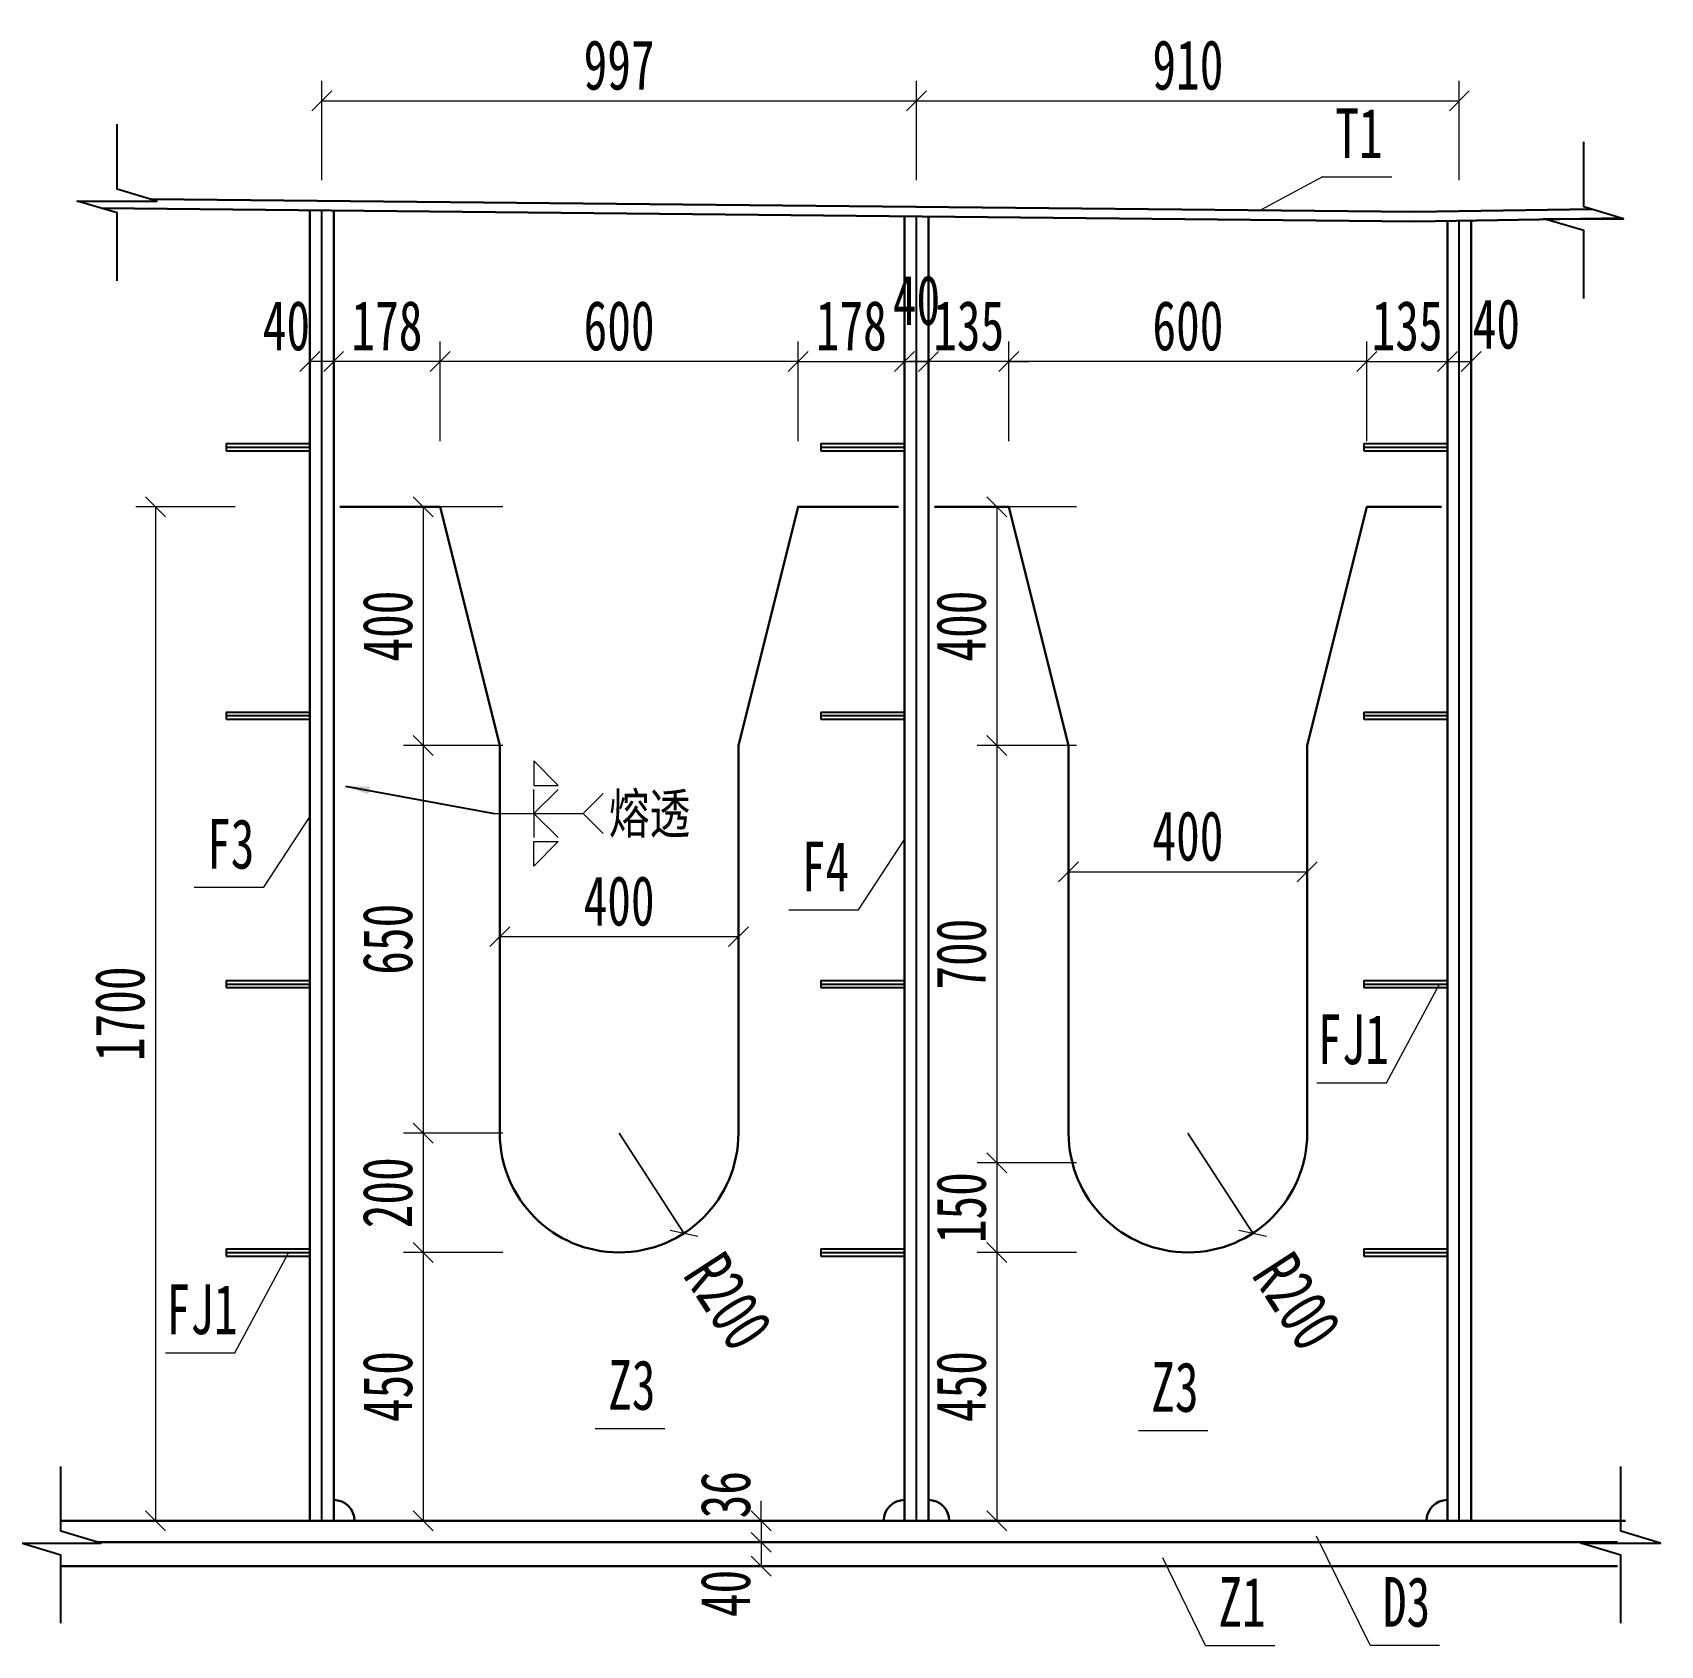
# Model space of a CAD drawing. Header units: millimetres. Extents: x -89049 to 410567, y -307459 to -100425.
# Drawn here: x 141453 to 144182, y -131460 to -128756 of the extents above; entities that cross this region are included whole.
import ezdxf
from ezdxf.enums import TextEntityAlignment as Align

# ---------------------------------------------------------------- set-up
doc = ezdxf.new("R2010")
doc.units = ezdxf.units.MM
doc.layers.get('Defpoints').update_dxf_attribs({"color": 8})
for name, color, linetype, lineweight in [('Dim', 4, 'Continuous', 15), ('文字', 7, 'Continuous', 15), ('桥 构造粗实', 1, 'Continuous', 30), ('细实线', 4, 'Continuous', 15), ('钢板粗线', 1, 'Continuous', 25)]:
    doc.layers.add(name, color=color, linetype=linetype, lineweight=lineweight)
doc.layers.add('Text', color=4, linetype='Continuous')
doc.styles.add('111', font='', dxfattribs={"width": 0.7})
doc.styles.add('BM_Dim', font='', dxfattribs={"width": 0.85})
doc.styles.add('SMEDI', font='', dxfattribs={"width": 0.75})
doc.styles.get("Standard").update_dxf_attribs({"font": ''})
doc.styles.get('111').set_extended_font_data('仿宋_GB2312')
doc.styles.get('BM_Dim').set_extended_font_data('仿宋_GB2312')
doc.styles.get('SMEDI').set_extended_font_data('仿宋_GB2312')
doc.styles.get('Standard').set_extended_font_data('仿宋_GB2312')
doc.dimstyles.new('200', dxfattribs={"dimscale": 0, "dimtxt": 2.5, "dimasz": 1, "dimexe": 1, "dimexo": 1, "dimgap": 0.6, "dimtad": 1, "dimdec": 0, "dimdsep": 46, "dimtxsty": '111', "dimblk": 'OBLIQUE', "dimcen": 0, "dimclrd": 4, "dimclre": 4, "dimclrt": 4, "dimadec": 1, "dimazin": 2, "dimtfac": 1, "dimtdec": 0, "dimtix": 1, "dimtmove": 2, "dimatfit": 3, "dimfxl": 4, "dimfxlon": 1, "dimtolj": 1, "dimlwd": -1, "dimlwe": -1, "dimarcsym": 0})
doc.dimstyles.new('MSteel_1.0_1.0', dxfattribs={"dimtxt": 3, "dimasz": 1.2, "dimexe": 1, "dimexo": 1, "dimgap": 1, "dimtad": 3, "dimtoh": 1, "dimdec": 0, "dimzin": 0, "dimdsep": 46, "dimtxsty": 'Standard', "dimblk": 'ARCHTICK', "dimcen": 0.09, "dimclrd": 3, "dimclre": 3, "dimadec": 0, "dimazin": 0, "dimtfac": 1, "dimtdec": 4, "dimtofl": 0, "dimtmove": 0, "dimatfit": 3, "dimfxl": 1, "dimtolj": 1, "dimtzin": 0, "dimarcsym": 0})

# ---------------------------------------------------------------- blocks, each defined once
blk = doc.blocks.new('_Oblique')
at = {"color": 0, "linetype": 'ByBlock', "lineweight": -2}
blk.add_line((-0.5, -0.5), (0.5, 0.5), dxfattribs=at)
blk = doc.blocks.new('*D802')
at = {"layer": 'Defpoints', "color": 0, "transparency": 16777216}
for p in [(142090.9, -129551.5), (141659.2, -131251.5), (142195.9, -131251.5)]:
    blk.add_point(p, dxfattribs=at)
at = {"layer": '细实线', "color": 4, "transparency": 16777216}
for p, q in [((141792.5, -129551.5), (141625.9, -129551.5)), ((141659.2, -129551.5), (141659.2, -131251.5)), ((141792.5, -131251.5), (141625.9, -131251.5))]:
    blk.add_line(p, q, dxfattribs=at)
at = {"layer": '细实线', "color": 4, "transparency": 16777216, "xscale": 33.33333333333333, "yscale": 33.33333333333333, "zscale": 33.33333333333333}
for p, rotation in [((141659.2, -129551.5), 90), ((141659.2, -131251.5), 270)]:
    blk.add_blockref('_Oblique', p, dxfattribs=dict(at, rotation=rotation))
at = {"layer": '细实线', "color": 4, "transparency": 16777216, "insert": (141599.6, -130401.5), "char_height": 83.33, "attachment_point": 5, "rotation": 90, "style": '111'}
blk.add_mtext('\\A1;1700', dxfattribs=at)
blk = doc.blocks.new('*D805')
at = {"layer": 'Defpoints', "color": 0, "transparency": 16777216}
for p in [(142934.7, -128870.7), (141937.8, -129071.6), (142934.7, -129071.6)]:
    blk.add_point(p, dxfattribs=at)
at = {"layer": '细实线', "color": 4, "transparency": 16777216}
for p, q in [((141937.8, -129004), (141937.8, -128837.4)), ((142934.7, -129004), (142934.7, -128837.4)), ((141937.8, -128870.7), (142934.7, -128870.7))]:
    blk.add_line(p, q, dxfattribs=at)
at = {"layer": '细实线', "color": 4, "transparency": 16777216, "xscale": 33.33333333333333, "yscale": 33.33333333333333, "zscale": 33.33333333333333, "rotation": 180}
blk.add_blockref('_Oblique', (141937.8, -128870.7), dxfattribs=at)
at = {"layer": '细实线', "color": 4, "transparency": 16777216, "xscale": 33.33333333333333, "yscale": 33.33333333333333, "zscale": 33.33333333333333}
blk.add_blockref('_Oblique', (142934.7, -128870.7), dxfattribs=at)
at = {"layer": '细实线', "color": 4, "transparency": 16777216, "insert": (142436.2, -128811.1), "char_height": 83.33, "attachment_point": 5, "style": '111'}
blk.add_mtext('\\A1;997', dxfattribs=at)
blk = doc.blocks.new('*D806')
at = {"layer": 'Defpoints', "color": 0, "transparency": 16777216}
for p in [(143844.7, -128870.7), (142934.7, -129071.6), (143844.7, -129086.4)]:
    blk.add_point(p, dxfattribs=at)
at = {"layer": '细实线', "color": 4, "transparency": 16777216}
for p, q in [((142934.7, -129004), (142934.7, -128837.4)), ((143844.7, -129004), (143844.7, -128837.4)), ((142934.7, -128870.7), (143844.7, -128870.7))]:
    blk.add_line(p, q, dxfattribs=at)
at = {"layer": '细实线', "color": 4, "transparency": 16777216, "xscale": 33.33333333333333, "yscale": 33.33333333333333, "zscale": 33.33333333333333, "rotation": 180}
blk.add_blockref('_Oblique', (142934.7, -128870.7), dxfattribs=at)
at = {"layer": '细实线', "color": 4, "transparency": 16777216, "xscale": 33.33333333333333, "yscale": 33.33333333333333, "zscale": 33.33333333333333}
blk.add_blockref('_Oblique', (143844.7, -128870.7), dxfattribs=at)
at = {"layer": '细实线', "color": 4, "transparency": 16777216, "insert": (143389.7, -128811.1), "char_height": 83.33, "attachment_point": 5, "style": '111'}
blk.add_mtext('\\A1;910', dxfattribs=at)
blk = doc.blocks.new('*D823')
at = {"layer": 'Defpoints', "color": 0, "transparency": 16777216}
for p in [(142636.2, -130272.1), (142236.2, -130376.5), (142636.2, -130376.5)]:
    blk.add_point(p, dxfattribs=at)
at = {"layer": '细实线', "color": 4, "transparency": 16777216}
for p, q in [((142236.2, -130343.2), (142236.2, -130238.8)), ((142636.2, -130343.2), (142636.2, -130238.8)), ((142236.2, -130272.1), (142636.2, -130272.1))]:
    blk.add_line(p, q, dxfattribs=at)
at = {"layer": '细实线', "color": 4, "transparency": 16777216, "xscale": 33.33333333333333, "yscale": 33.33333333333333, "zscale": 33.33333333333333, "rotation": 180}
blk.add_blockref('_Oblique', (142236.2, -130272.1), dxfattribs=at)
at = {"layer": '细实线', "color": 4, "transparency": 16777216, "xscale": 33.33333333333333, "yscale": 33.33333333333333, "zscale": 33.33333333333333}
blk.add_blockref('_Oblique', (142636.2, -130272.1), dxfattribs=at)
at = {"layer": '细实线', "color": 4, "transparency": 16777216, "insert": (142436.2, -130212.5), "char_height": 83.33, "attachment_point": 5, "style": '111'}
blk.add_mtext('\\A1;400', dxfattribs=at)
blk = doc.blocks.new('*D824')
at = {"layer": 'Defpoints', "color": 0, "transparency": 16777216}
for p in [(142436.2, -130601.5), (142544.9, -130769.4)]:
    blk.add_point(p, dxfattribs=at)
at = {"layer": '细实线', "color": 4, "transparency": 16777216}
for p, q in [((142544.9, -130769.4), (142436.2, -130601.5)), ((142436.2, -130601.5), (142544.9, -130769.4))]:
    blk.add_line(p, q, dxfattribs=at)
at = {"layer": '细实线', "color": 4, "transparency": 16777216, "xscale": 33.33333333333333, "yscale": 33.33333333333333, "zscale": 33.33333333333333, "rotation": 302.9232702609214}
blk.add_blockref('_Oblique', (142544.9, -130769.4), dxfattribs=at)
at = {"layer": '细实线', "color": 4, "transparency": 16777216, "insert": (142619, -130883.8), "char_height": 83.33, "attachment_point": 5, "rotation": 302.9233, "style": '111'}
blk.add_mtext('\\A1;R200', dxfattribs=at)
blk = doc.blocks.new('*D825')
at = {"layer": 'Defpoints', "color": 0, "transparency": 16777216}
for p in [(143589.7, -130163.3), (143189.7, -130267.7), (143589.7, -130267.7)]:
    blk.add_point(p, dxfattribs=at)
at = {"layer": '细实线', "color": 4, "transparency": 16777216}
for p, q in [((143189.7, -130234.4), (143189.7, -130130)), ((143589.7, -130234.4), (143589.7, -130130)), ((143189.7, -130163.3), (143589.7, -130163.3))]:
    blk.add_line(p, q, dxfattribs=at)
at = {"layer": '细实线', "color": 4, "transparency": 16777216, "xscale": 33.33333333333333, "yscale": 33.33333333333333, "zscale": 33.33333333333333, "rotation": 180}
blk.add_blockref('_Oblique', (143189.7, -130163.3), dxfattribs=at)
at = {"layer": '细实线', "color": 4, "transparency": 16777216, "xscale": 33.33333333333333, "yscale": 33.33333333333333, "zscale": 33.33333333333333}
blk.add_blockref('_Oblique', (143589.7, -130163.3), dxfattribs=at)
at = {"layer": '细实线', "color": 4, "transparency": 16777216, "insert": (143389.7, -130103.7), "char_height": 83.33, "attachment_point": 5, "style": '111'}
blk.add_mtext('\\A1;400', dxfattribs=at)
blk = doc.blocks.new('*D826')
at = {"layer": 'Defpoints', "color": 0, "transparency": 16777216}
for p in [(143389.7, -130601.5), (143498.4, -130769.4)]:
    blk.add_point(p, dxfattribs=at)
at = {"layer": '细实线', "color": 4, "transparency": 16777216}
for p, q in [((143498.4, -130769.4), (143389.7, -130601.5)), ((143389.7, -130601.5), (143498.4, -130769.4))]:
    blk.add_line(p, q, dxfattribs=at)
at = {"layer": '细实线', "color": 4, "transparency": 16777216, "xscale": 33.33333333333333, "yscale": 33.33333333333333, "zscale": 33.33333333333333, "rotation": 302.9232702609214}
blk.add_blockref('_Oblique', (143498.4, -130769.4), dxfattribs=at)
at = {"layer": '细实线', "color": 4, "transparency": 16777216, "insert": (143572.5, -130883.8), "char_height": 83.33, "attachment_point": 5, "rotation": 302.9233, "style": '111'}
blk.add_mtext('\\A1;R200', dxfattribs=at)
blk = doc.blocks.new('*D827')
at = {"layer": 'Defpoints', "color": 0, "transparency": 16777216}
for p in [(141957.8, -129307.9), (141957.8, -129551.5), (142136.2, -129551.5)]:
    blk.add_point(p, dxfattribs=at)
at = {"layer": '细实线', "color": 4, "transparency": 16777216}
for p, q in [((141957.8, -129441.2), (141957.8, -129274.5)), ((142136.2, -129441.2), (142136.2, -129274.5)), ((142136.2, -129307.9), (141957.8, -129307.9))]:
    blk.add_line(p, q, dxfattribs=at)
at = {"layer": '细实线', "color": 4, "transparency": 16777216, "xscale": 33.33333333333333, "yscale": 33.33333333333333, "zscale": 33.33333333333333, "rotation": 180}
blk.add_blockref('_Oblique', (141957.8, -129307.9), dxfattribs=at)
at = {"layer": '细实线', "color": 4, "transparency": 16777216, "xscale": 33.33333333333333, "yscale": 33.33333333333333, "zscale": 33.33333333333333}
blk.add_blockref('_Oblique', (142136.2, -129307.9), dxfattribs=at)
at = {"layer": '细实线', "color": 4, "transparency": 16777216, "insert": (142047, -129248.2), "char_height": 83.33, "attachment_point": 5, "style": '111'}
blk.add_mtext('\\A1;178', dxfattribs=at)
blk = doc.blocks.new('*D828')
at = {"layer": 'Defpoints', "color": 0, "transparency": 16777216}
for p in [(141917.8, -129307.9), (141917.8, -129551.5), (141957.8, -129551.5)]:
    blk.add_point(p, dxfattribs=at)
at = {"layer": '细实线', "color": 4, "transparency": 16777216}
for p, q in [((141917.8, -129441.2), (141917.8, -129274.5)), ((141957.8, -129441.2), (141957.8, -129274.5)), ((141957.8, -129307.9), (141917.8, -129307.9))]:
    blk.add_line(p, q, dxfattribs=at)
at = {"layer": '细实线', "color": 4, "transparency": 16777216, "xscale": 33.33333333333333, "yscale": 33.33333333333333, "zscale": 33.33333333333333, "rotation": 180}
blk.add_blockref('_Oblique', (141917.8, -129307.9), dxfattribs=at)
at = {"layer": '细实线', "color": 4, "transparency": 16777216, "xscale": 33.33333333333333, "yscale": 33.33333333333333, "zscale": 33.33333333333333}
blk.add_blockref('_Oblique', (141957.8, -129307.9), dxfattribs=at)
at = {"layer": '细实线', "color": 4, "transparency": 16777216, "insert": (141878.5, -129248.2), "char_height": 83.33, "attachment_point": 5, "style": '111'}
blk.add_mtext('\\A1;40', dxfattribs=at)
blk = doc.blocks.new('*D829')
at = {"layer": 'Defpoints', "color": 0, "transparency": 16777216}
for p in [(142136.2, -129307.9), (142136.2, -129551.5), (142736.2, -129551.5)]:
    blk.add_point(p, dxfattribs=at)
at = {"layer": '细实线', "color": 4, "transparency": 16777216}
for p, q in [((142136.2, -129441.2), (142136.2, -129274.5)), ((142736.2, -129441.2), (142736.2, -129274.5)), ((142736.2, -129307.9), (142136.2, -129307.9))]:
    blk.add_line(p, q, dxfattribs=at)
at = {"layer": '细实线', "color": 4, "transparency": 16777216, "xscale": 33.33333333333333, "yscale": 33.33333333333333, "zscale": 33.33333333333333, "rotation": 180}
blk.add_blockref('_Oblique', (142136.2, -129307.9), dxfattribs=at)
at = {"layer": '细实线', "color": 4, "transparency": 16777216, "xscale": 33.33333333333333, "yscale": 33.33333333333333, "zscale": 33.33333333333333}
blk.add_blockref('_Oblique', (142736.2, -129307.9), dxfattribs=at)
at = {"layer": '细实线', "color": 4, "transparency": 16777216, "insert": (142436.2, -129248.2), "char_height": 83.33, "attachment_point": 5, "style": '111'}
blk.add_mtext('\\A1;600', dxfattribs=at)
blk = doc.blocks.new('*D830')
at = {"layer": 'Defpoints', "color": 0, "transparency": 16777216}
for p in [(142914.7, -129307.9), (142736.2, -129551.5), (142914.7, -129551.5)]:
    blk.add_point(p, dxfattribs=at)
at = {"layer": '细实线', "color": 4, "transparency": 16777216}
for p, q in [((142736.2, -129441.2), (142736.2, -129274.5)), ((142914.7, -129441.2), (142914.7, -129274.5)), ((142736.2, -129307.9), (142914.7, -129307.9))]:
    blk.add_line(p, q, dxfattribs=at)
at = {"layer": '细实线', "color": 4, "transparency": 16777216, "xscale": 33.33333333333333, "yscale": 33.33333333333333, "zscale": 33.33333333333333, "rotation": 180}
blk.add_blockref('_Oblique', (142736.2, -129307.9), dxfattribs=at)
at = {"layer": '细实线', "color": 4, "transparency": 16777216, "xscale": 33.33333333333333, "yscale": 33.33333333333333, "zscale": 33.33333333333333}
blk.add_blockref('_Oblique', (142914.7, -129307.9), dxfattribs=at)
at = {"layer": '细实线', "color": 4, "transparency": 16777216, "insert": (142825.4, -129248.2), "char_height": 83.33, "attachment_point": 5, "style": '111'}
blk.add_mtext('\\A1;178', dxfattribs=at)
blk = doc.blocks.new('*D835')
at = {"layer": 'Defpoints', "color": 0, "transparency": 16777216}
for p in [(142954.7, -129307.9), (142914.7, -129551.5), (142954.7, -129551.5)]:
    blk.add_point(p, dxfattribs=at)
at = {"layer": '细实线', "color": 4, "transparency": 16777216}
for p, q in [((142914.7, -129441.2), (142914.7, -129274.5)), ((142954.7, -129441.2), (142954.7, -129274.5)), ((142914.7, -129307.9), (142954.7, -129307.9))]:
    blk.add_line(p, q, dxfattribs=at)
at = {"layer": '细实线', "color": 4, "transparency": 16777216, "xscale": 33.33333333333333, "yscale": 33.33333333333333, "zscale": 33.33333333333333, "rotation": 180}
blk.add_blockref('_Oblique', (142914.7, -129307.9), dxfattribs=at)
at = {"layer": '细实线', "color": 4, "transparency": 16777216, "xscale": 33.33333333333333, "yscale": 33.33333333333333, "zscale": 33.33333333333333}
blk.add_blockref('_Oblique', (142954.7, -129307.9), dxfattribs=at)
at = {"layer": '细实线', "color": 4, "transparency": 16777216, "insert": (142934.7, -129205.6), "char_height": 83.33, "attachment_point": 5, "style": '111'}
blk.add_mtext('\\A1;40', dxfattribs=at)
blk = doc.blocks.new('*D831')
at = {"layer": 'Defpoints', "color": 0, "transparency": 16777216}
for p in [(142954.7, -129307.9), (142954.7, -129551.5), (143089.7, -129551.5)]:
    blk.add_point(p, dxfattribs=at)
at = {"layer": '细实线', "color": 4, "transparency": 16777216}
for p, q in [((142954.7, -129441.2), (142954.7, -129274.5)), ((143089.7, -129441.2), (143089.7, -129274.5)), ((142954.7, -129307.9), (142921.3, -129307.9)), ((143089.7, -129307.9), (142954.7, -129307.9)), ((143089.7, -129307.9), (143123, -129307.9))]:
    blk.add_line(p, q, dxfattribs=at)
at = {"layer": '细实线', "color": 4, "transparency": 16777216, "xscale": 33.33333333333333, "yscale": 33.33333333333333, "zscale": 33.33333333333333}
blk.add_blockref('_Oblique', (142954.7, -129307.9), dxfattribs=at)
at = {"layer": '细实线', "color": 4, "transparency": 16777216, "xscale": 33.33333333333333, "yscale": 33.33333333333333, "zscale": 33.33333333333333, "rotation": 180}
blk.add_blockref('_Oblique', (143089.7, -129307.9), dxfattribs=at)
at = {"layer": '细实线', "color": 4, "transparency": 16777216, "insert": (143022.2, -129248.2), "char_height": 83.33, "attachment_point": 5, "style": '111'}
blk.add_mtext('\\A1;135', dxfattribs=at)
blk = doc.blocks.new('*D832')
at = {"layer": 'Defpoints', "color": 0, "transparency": 16777216}
for p in [(143089.7, -129307.9), (143089.7, -129551.5), (143689.7, -129551.5)]:
    blk.add_point(p, dxfattribs=at)
at = {"layer": '细实线', "color": 4, "transparency": 16777216}
for p, q in [((143089.7, -129441.2), (143089.7, -129274.5)), ((143689.7, -129441.2), (143689.7, -129274.5)), ((143689.7, -129307.9), (143089.7, -129307.9))]:
    blk.add_line(p, q, dxfattribs=at)
at = {"layer": '细实线', "color": 4, "transparency": 16777216, "xscale": 33.33333333333333, "yscale": 33.33333333333333, "zscale": 33.33333333333333, "rotation": 180}
blk.add_blockref('_Oblique', (143089.7, -129307.9), dxfattribs=at)
at = {"layer": '细实线', "color": 4, "transparency": 16777216, "xscale": 33.33333333333333, "yscale": 33.33333333333333, "zscale": 33.33333333333333}
blk.add_blockref('_Oblique', (143689.7, -129307.9), dxfattribs=at)
at = {"layer": '细实线', "color": 4, "transparency": 16777216, "insert": (143389.7, -129248.2), "char_height": 83.33, "attachment_point": 5, "style": '111'}
blk.add_mtext('\\A1;600', dxfattribs=at)
blk = doc.blocks.new('*D833')
at = {"layer": 'Defpoints', "color": 0, "transparency": 16777216}
for p in [(143824.7, -129307.9), (143689.7, -129551.5), (143824.7, -129551.5)]:
    blk.add_point(p, dxfattribs=at)
at = {"layer": '细实线', "color": 4, "transparency": 16777216}
for p, q in [((143689.7, -129441.2), (143689.7, -129274.5)), ((143824.7, -129441.2), (143824.7, -129274.5)), ((143689.7, -129307.9), (143656.4, -129307.9)), ((143689.7, -129307.9), (143824.7, -129307.9)), ((143824.7, -129307.9), (143858.1, -129307.9))]:
    blk.add_line(p, q, dxfattribs=at)
at = {"layer": '细实线', "color": 4, "transparency": 16777216, "xscale": 33.33333333333333, "yscale": 33.33333333333333, "zscale": 33.33333333333333}
blk.add_blockref('_Oblique', (143689.7, -129307.9), dxfattribs=at)
at = {"layer": '细实线', "color": 4, "transparency": 16777216, "xscale": 33.33333333333333, "yscale": 33.33333333333333, "zscale": 33.33333333333333, "rotation": 180}
blk.add_blockref('_Oblique', (143824.7, -129307.9), dxfattribs=at)
at = {"layer": '细实线', "color": 4, "transparency": 16777216, "insert": (143757.2, -129248.2), "char_height": 83.33, "attachment_point": 5, "style": '111'}
blk.add_mtext('\\A1;135', dxfattribs=at)
blk = doc.blocks.new('*D834')
at = {"layer": 'Defpoints', "color": 0, "transparency": 16777216}
for p in [(143864.7, -129307.9), (143824.7, -129551.5), (143864.7, -129551.5)]:
    blk.add_point(p, dxfattribs=at)
at = {"layer": '细实线', "color": 4, "transparency": 16777216}
for p, q in [((143824.7, -129441.2), (143824.7, -129274.5)), ((143864.7, -129441.2), (143864.7, -129274.5)), ((143824.7, -129307.9), (143864.7, -129307.9))]:
    blk.add_line(p, q, dxfattribs=at)
at = {"layer": '细实线', "color": 4, "transparency": 16777216, "xscale": 33.33333333333333, "yscale": 33.33333333333333, "zscale": 33.33333333333333, "rotation": 180}
blk.add_blockref('_Oblique', (143824.7, -129307.9), dxfattribs=at)
at = {"layer": '细实线', "color": 4, "transparency": 16777216, "xscale": 33.33333333333333, "yscale": 33.33333333333333, "zscale": 33.33333333333333}
blk.add_blockref('_Oblique', (143864.7, -129307.9), dxfattribs=at)
at = {"layer": '细实线', "color": 4, "transparency": 16777216, "insert": (143906.8, -129245.4), "char_height": 83.33, "attachment_point": 5, "style": '111'}
blk.add_mtext('\\A1;40', dxfattribs=at)
blk = doc.blocks.new('14-160加劲 无过焊孔')
at = {"layer": 'Defpoints'}
blk.add_line((38609.4, 32076.7), (38609.4, 32216.7), dxfattribs=at)
at = {"layer": '钢板粗线', "color": 7}
for p, q in [((38603.4, 32076.7), (38603.4, 32216.7)), ((38603.4, 32216.7), (38615.4, 32216.7)), ((38615.4, 32076.7), (38615.4, 32216.7)), ((38603.4, 32076.7), (38615.4, 32076.7))]:
    blk.add_line(p, q, dxfattribs=at)
blk = doc.blocks.new('*D842')
at = {"layer": 'Defpoints', "color": 0, "transparency": 16777216}
for p in [(142353.9, -129551.5), (142107.9, -129951.5), (142354.2, -129951.5)]:
    blk.add_point(p, dxfattribs=at)
at = {"layer": '细实线', "color": 4, "transparency": 16777216}
for p, q in [((142241.3, -129551.5), (142074.6, -129551.5)), ((142107.9, -129551.5), (142107.9, -129951.5)), ((142241.3, -129951.5), (142074.6, -129951.5))]:
    blk.add_line(p, q, dxfattribs=at)
at = {"layer": '细实线', "color": 4, "transparency": 16777216, "xscale": 33.33333333333333, "yscale": 33.33333333333333, "zscale": 33.33333333333333}
for p, rotation in [((142107.9, -129551.5), 90), ((142107.9, -129951.5), 270)]:
    blk.add_blockref('_Oblique', p, dxfattribs=dict(at, rotation=rotation))
at = {"layer": '细实线', "color": 4, "transparency": 16777216, "insert": (142048.3, -129751.5), "char_height": 83.33, "attachment_point": 5, "rotation": 90, "style": '111'}
blk.add_mtext('\\A1;400', dxfattribs=at)
blk = doc.blocks.new('*D843')
at = {"layer": 'Defpoints', "color": 0, "transparency": 16777216}
for p in [(142203.1, -129951.5), (142107.9, -130601.5), (142353.1, -130601.5)]:
    blk.add_point(p, dxfattribs=at)
at = {"layer": '细实线', "color": 4, "transparency": 16777216}
for p, q in [((142169.7, -129951.5), (142074.6, -129951.5)), ((142107.9, -129951.5), (142107.9, -130601.5)), ((142241.3, -130601.5), (142074.6, -130601.5))]:
    blk.add_line(p, q, dxfattribs=at)
at = {"layer": '细实线', "color": 4, "transparency": 16777216, "xscale": 33.33333333333333, "yscale": 33.33333333333333, "zscale": 33.33333333333333}
for p, rotation in [((142107.9, -129951.5), 90), ((142107.9, -130601.5), 270)]:
    blk.add_blockref('_Oblique', p, dxfattribs=dict(at, rotation=rotation))
at = {"layer": '细实线', "color": 4, "transparency": 16777216, "insert": (142048.3, -130276.5), "char_height": 83.33, "attachment_point": 5, "rotation": 90, "style": '111'}
blk.add_mtext('\\A1;650', dxfattribs=at)
blk = doc.blocks.new('*D844')
at = {"layer": 'Defpoints', "color": 0, "transparency": 16777216}
for p in [(142353.1, -130601.5), (142107.9, -130801.5), (142353.1, -130801.5)]:
    blk.add_point(p, dxfattribs=at)
at = {"layer": '细实线', "color": 4, "transparency": 16777216}
for p, q in [((142241.3, -130601.5), (142074.6, -130601.5)), ((142107.9, -130601.5), (142107.9, -130801.5)), ((142241.3, -130801.5), (142074.6, -130801.5))]:
    blk.add_line(p, q, dxfattribs=at)
at = {"layer": '细实线', "color": 4, "transparency": 16777216, "xscale": 33.33333333333333, "yscale": 33.33333333333333, "zscale": 33.33333333333333}
for p, rotation in [((142107.9, -130601.5), 90), ((142107.9, -130801.5), 270)]:
    blk.add_blockref('_Oblique', p, dxfattribs=dict(at, rotation=rotation))
at = {"layer": '细实线', "color": 4, "transparency": 16777216, "insert": (142048.3, -130701.5), "char_height": 83.33, "attachment_point": 5, "rotation": 90, "style": '111'}
blk.add_mtext('\\A1;200', dxfattribs=at)
blk = doc.blocks.new('*D845')
at = {"layer": 'Defpoints', "color": 0, "transparency": 16777216}
for p in [(142353.1, -130801.5), (142107.9, -131251.5), (142353.1, -131251.5)]:
    blk.add_point(p, dxfattribs=at)
at = {"layer": '细实线', "color": 4, "transparency": 16777216}
for p, q in [((142241.3, -130801.5), (142074.6, -130801.5)), ((142107.9, -130801.5), (142107.9, -131251.5)), ((142241.3, -131251.5), (142074.6, -131251.5))]:
    blk.add_line(p, q, dxfattribs=at)
at = {"layer": '细实线', "color": 4, "transparency": 16777216, "xscale": 33.33333333333333, "yscale": 33.33333333333333, "zscale": 33.33333333333333}
for p, rotation in [((142107.9, -130801.5), 90), ((142107.9, -131251.5), 270)]:
    blk.add_blockref('_Oblique', p, dxfattribs=dict(at, rotation=rotation))
at = {"layer": '细实线', "color": 4, "transparency": 16777216, "insert": (142048.3, -131026.5), "char_height": 83.33, "attachment_point": 5, "rotation": 90, "style": '111'}
blk.add_mtext('\\A1;450', dxfattribs=at)
blk = doc.blocks.new('*D846')
at = {"layer": 'Defpoints', "color": 0, "transparency": 16777216}
for p in [(143448.8, -129551.5), (143069.5, -129951.5), (143548.8, -129951.5)]:
    blk.add_point(p, dxfattribs=at)
at = {"layer": '细实线', "color": 4, "transparency": 16777216}
for p, q in [((143202.9, -129551.5), (143036.2, -129551.5)), ((143069.5, -129551.5), (143069.5, -129951.5)), ((143202.9, -129951.5), (143036.2, -129951.5))]:
    blk.add_line(p, q, dxfattribs=at)
at = {"layer": '细实线', "color": 4, "transparency": 16777216, "xscale": 33.33333333333333, "yscale": 33.33333333333333, "zscale": 33.33333333333333}
for p, rotation in [((143069.5, -129551.5), 90), ((143069.5, -129951.5), 270)]:
    blk.add_blockref('_Oblique', p, dxfattribs=dict(at, rotation=rotation))
at = {"layer": '细实线', "color": 4, "transparency": 16777216, "insert": (143009.9, -129751.5), "char_height": 83.33, "attachment_point": 5, "rotation": 90, "style": '111'}
blk.add_mtext('\\A1;400', dxfattribs=at)
blk = doc.blocks.new('*D847')
at = {"layer": 'Defpoints', "color": 0, "transparency": 16777216}
for p in [(143548.8, -129951.5), (143069.5, -130651.5), (143548.8, -130651.5)]:
    blk.add_point(p, dxfattribs=at)
at = {"layer": '细实线', "color": 4, "transparency": 16777216}
for p, q in [((143202.9, -129951.5), (143036.2, -129951.5)), ((143069.5, -129951.5), (143069.5, -130651.5)), ((143202.9, -130651.5), (143036.2, -130651.5))]:
    blk.add_line(p, q, dxfattribs=at)
at = {"layer": '细实线', "color": 4, "transparency": 16777216, "xscale": 33.33333333333333, "yscale": 33.33333333333333, "zscale": 33.33333333333333}
for p, rotation in [((143069.5, -129951.5), 90), ((143069.5, -130651.5), 270)]:
    blk.add_blockref('_Oblique', p, dxfattribs=dict(at, rotation=rotation))
at = {"layer": '细实线', "color": 4, "transparency": 16777216, "insert": (143009.9, -130301.5), "char_height": 83.33, "attachment_point": 5, "rotation": 90, "style": '111'}
blk.add_mtext('\\A1;700', dxfattribs=at)
blk = doc.blocks.new('*D848')
at = {"layer": 'Defpoints', "color": 0, "transparency": 16777216}
for p in [(143548.8, -130651.5), (143069.5, -130801.5), (143698.8, -130801.5)]:
    blk.add_point(p, dxfattribs=at)
at = {"layer": '细实线', "color": 4, "transparency": 16777216}
for p, q in [((143202.9, -130651.5), (143036.2, -130651.5)), ((143069.5, -130651.5), (143069.5, -130801.5)), ((143202.9, -130801.5), (143036.2, -130801.5))]:
    blk.add_line(p, q, dxfattribs=at)
at = {"layer": '细实线', "color": 4, "transparency": 16777216, "xscale": 33.33333333333333, "yscale": 33.33333333333333, "zscale": 33.33333333333333}
for p, rotation in [((143069.5, -130651.5), 90), ((143069.5, -130801.5), 270)]:
    blk.add_blockref('_Oblique', p, dxfattribs=dict(at, rotation=rotation))
at = {"layer": '细实线', "color": 4, "transparency": 16777216, "insert": (143009.9, -130726.5), "char_height": 83.33, "attachment_point": 5, "rotation": 90, "style": '111'}
blk.add_mtext('\\A1;150', dxfattribs=at)
blk = doc.blocks.new('*D849')
at = {"layer": 'Defpoints', "color": 0, "transparency": 16777216}
for p in [(143698.8, -130801.5), (143069.5, -131251.5), (143698.8, -131251.5)]:
    blk.add_point(p, dxfattribs=at)
at = {"layer": '细实线', "color": 4, "transparency": 16777216}
for p, q in [((143202.9, -130801.5), (143036.2, -130801.5)), ((143069.5, -130801.5), (143069.5, -131251.5)), ((143202.9, -131251.5), (143036.2, -131251.5))]:
    blk.add_line(p, q, dxfattribs=at)
at = {"layer": '细实线', "color": 4, "transparency": 16777216, "xscale": 33.33333333333333, "yscale": 33.33333333333333, "zscale": 33.33333333333333}
for p, rotation in [((143069.5, -130801.5), 90), ((143069.5, -131251.5), 270)]:
    blk.add_blockref('_Oblique', p, dxfattribs=dict(at, rotation=rotation))
at = {"layer": '细实线', "color": 4, "transparency": 16777216, "insert": (143009.9, -131026.5), "char_height": 83.33, "attachment_point": 5, "rotation": 90, "style": '111'}
blk.add_mtext('\\A1;450', dxfattribs=at)
blk = doc.blocks.new('*D1180')
at = {"layer": 'Defpoints', "color": 0, "transparency": 16777216}
for p in [(142719.2, -131251.5), (142674.4, -131287.5), (142719.2, -131287.5)]:
    blk.add_point(p, dxfattribs=at)
at = {"layer": '细实线', "color": 4, "transparency": 16777216}
for p, q in [((142674.4, -131251.5), (142674.4, -131218.2)), ((142685.9, -131251.5), (142641.1, -131251.5)), ((142674.4, -131251.5), (142674.4, -131287.5)), ((142685.9, -131287.5), (142641.1, -131287.5)), ((142674.4, -131287.5), (142674.4, -131320.8))]:
    blk.add_line(p, q, dxfattribs=at)
at = {"layer": '细实线', "color": 4, "transparency": 16777216, "xscale": 33.33333333333333, "yscale": 33.33333333333333, "zscale": 33.33333333333333}
for p, rotation in [((142674.4, -131251.5), 270), ((142674.4, -131287.5), 90)]:
    blk.add_blockref('_Oblique', p, dxfattribs=dict(at, rotation=rotation))
at = {"layer": '细实线', "color": 4, "transparency": 16777216, "insert": (142614.8, -131207.7), "char_height": 83.33, "attachment_point": 5, "rotation": 90, "style": '111'}
blk.add_mtext('\\A1;36', dxfattribs=at)
blk = doc.blocks.new('*D1181')
at = {"layer": 'Defpoints', "color": 0, "transparency": 16777216}
for p in [(142719.2, -131287.5), (142674.4, -131327.5), (142719.2, -131327.5)]:
    blk.add_point(p, dxfattribs=at)
at = {"layer": '细实线', "color": 4, "transparency": 16777216}
for p, q in [((142685.9, -131287.5), (142641.1, -131287.5)), ((142674.4, -131287.5), (142674.4, -131327.5)), ((142685.9, -131327.5), (142641.1, -131327.5))]:
    blk.add_line(p, q, dxfattribs=at)
at = {"layer": '细实线', "color": 4, "transparency": 16777216, "xscale": 33.33333333333333, "yscale": 33.33333333333333, "zscale": 33.33333333333333}
for p, rotation in [((142674.4, -131287.5), 90), ((142674.4, -131327.5), 270)]:
    blk.add_blockref('_Oblique', p, dxfattribs=dict(at, rotation=rotation))
at = {"layer": '细实线', "color": 4, "transparency": 16777216, "insert": (142614.8, -131373.3), "char_height": 83.33, "attachment_point": 5, "rotation": 90, "style": '111'}
blk.add_mtext('\\A1;40', dxfattribs=at)
blk = doc.blocks.new('全融透1')
at = {"layer": 'Dim'}
blk.add_line((0, 0), (4.479, 0), dxfattribs=at)
for points in [[(1.995, 2.645), (1.995, 1.414), (3.227, 1.414)], [(1.995, -2.645), (1.995, -1.414), (3.227, -1.414)]]:
    blk.add_lwpolyline(points, close=True, dxfattribs=at)
for points in [[(3.227, 1.206), (1.995, 0), (1.995, 1.206)], [(5.479, 1), (4.479, 0), (5.479, -1)], [(3.227, -1.206), (1.995, 0), (1.995, -1.206)]]:
    blk.add_lwpolyline(points, dxfattribs=at)
at = {"layer": 'Text', "style": 'SMEDI', "width": 0.75}
blk.add_text('熔透', height=2, dxfattribs=at).set_placement((5.77, 0), align=Align.MIDDLE_LEFT)
blk = doc.blocks.new('_ArchTick')
at = {"color": 0, "linetype": 'ByBlock', "const_width": 0.15}
blk.add_lwpolyline([(-0.5, -0.5), (0.5, 0.5)], dxfattribs=at)

msp = doc.modelspace()

# ---------------------------------------------------------------- linework, layer by layer
at = {"color": 4}
for points in [[(141594.6, -129172.9), (141594.6, -129058.9), (141528, -129038.9), (141661.3, -129038.9), (141594.6, -129018.9), (141594.6, -128992.2), (141594.6, -128910.2)], [(144053.2, -129202.5), (144053.2, -129088.5), (143986.5, -129068.5), (144119.9, -129068.5), (144053.2, -129048.5), (144053.2, -129021.8), (144053.2, -128939.8)], [(141500.5, -131423.1), (141500.5, -131309.1), (141433.8, -131289.1), (141567.2, -131289.1), (141500.5, -131269.1), (141500.5, -131242.4), (141500.5, -131160.4)], [(144115.2, -131423.1), (144115.2, -131309.1), (144048.5, -131289.1), (144181.8, -131289.1), (144115.2, -131269.1), (144115.2, -131242.4), (144115.2, -131160.4)]]:
    msp.add_lwpolyline(points, dxfattribs=at)
at = {"layer": 'Defpoints', "color": 8}
for points in [[(141937.8, -131251.5), (141937.8, -129054.9)], [(142934.7, -131251.5), (142934.7, -129064.7)]]:
    msp.add_lwpolyline(points, dxfattribs=at)
at = {"layer": 'Defpoints', "color": 8, "elevation": 0}
msp.add_lwpolyline([(143844.7, -131251.5), (143844.7, -129072.2)], dxfattribs=at)
at = {"layer": '桥 构造粗实'}
for p, q in [((141917.8, -129054.7), (141917.8, -131251.5)), ((141957.8, -129055.1), (141957.8, -131251.5)), ((142914.7, -129064.5), (142914.7, -131251.5)), ((142954.7, -129064.9), (142954.7, -131251.5)), ((143824.7, -129072.5), (143824.7, -131251.5)), ((143864.7, -129071.9), (143864.7, -131251.5)), ((144123.2, -131251.5), (141500.5, -131251.5)), ((144109.8, -131287.5), (141561.8, -131287.5)), ((144109.8, -131327.5), (141500.5, -131327.5))]:
    msp.add_line(p, q, dxfattribs=at)
for points in [[(141651, -129035.8), (143769.7, -129057), (144066.7, -129052.6)], [(141568.3, -129051), (143769.8, -129073), (144117.5, -129067.8)]]:
    msp.add_lwpolyline(points, dxfattribs=at)
for points in [[(141967.8, -129551.5), (142136.2, -129551.5), (142236.2, -129951.5), (142236.2, -130601.5, 1), (142636.2, -130601.5), (142636.2, -129951.5), (142736.2, -129551.5), (142904.7, -129551.5)], [(142964.7, -129551.5), (143089.7, -129551.5), (143189.7, -129951.5), (143189.7, -130601.5, 1), (143589.7, -130601.5), (143589.7, -129951.5), (143689.7, -129551.5), (143814.7, -129551.5)]]:
    msp.add_lwpolyline(points, format="xyb", dxfattribs=at)
for centre, start, end in [((141957.8, -131251.5), 0, 90), ((142914.7, -131251.5), 90, 180), ((142954.7, -131251.5), 0, 90), ((143824.7, -131251.5), 90, 180)]:
    msp.add_arc(centre, 35, start, end, dxfattribs=at)
at = {"layer": '细实线'}
for p, q in [((143615.1, -128998.1), (143511.2, -129054.4)), ((143615.1, -128998.1), (143731.5, -128998.1)), ((141840.5, -130189.4), (141917.8, -130071.4)), ((142837.3, -130227.2), (142914.7, -130109.2)), ((141724, -130189.4), (141840.5, -130189.4)), ((142720.9, -130227.2), (142837.3, -130227.2)), ((143722.4, -130517.1), (143811.9, -130350.5)), ((143606, -130517.1), (143722.4, -130517.1)), ((141792.2, -130969.8), (141881.6, -130803.2)), ((141675.8, -130969.8), (141792.2, -130969.8)), ((142396.3, -131096.5), (142512.7, -131096.5)), ((143306.7, -131099.9), (143423.1, -131099.9)), ((143695, -131460.2), (143605, -131277.4)), ((143419.3, -131460.4), (143347.6, -131313.8)), ((143419.3, -131460.4), (143535.7, -131460.4)), ((143695, -131460.2), (143811.4, -131460.2))]:
    msp.add_line(p, q, dxfattribs=at)

# ---------------------------------------------------------------- block references
at = {"layer": '细实线', "rotation": 270}
for p in [(109701, -90842.2), (110697.9, -90842.2), (111608, -90842.2), (109701, -91292.2), (110697.9, -91292.2), (111608, -91292.2), (109701, -91742.2), (110697.9, -91742.2), (111608, -91742.2), (109701, -92192.2), (110697.9, -92192.2), (111608, -92192.2)]:
    msp.add_blockref('14-160加劲 无过焊孔', p, dxfattribs=at)
at = {"layer": '细实线', "xscale": 33.33333333333333, "yscale": 33.33333333333333, "zscale": 33.33333333333333}
msp.add_blockref('全融透1', (142226.7, -130065.6), dxfattribs=at)

# ---------------------------------------------------------------- texts
at = {"layer": '文字', "style": 'BM_Dim', "width": 0.7}
for s, p in [('T1', (143676.3, -128991.8)), ('F3', (141785.2, -130183.1)), ('F4', (142782.1, -130221)), ('FJ1', (143667.2, -130510.9)), ('FJ1', (141737, -130963.6)), ('Z3', (142457.5, -131090.3)), ('Z3', (143367.9, -131093.7)), ('Z1', (143480.5, -131454.2)), ('D3', (143756.2, -131454))]:
    msp.add_text(s, height=83.33, dxfattribs=at).set_placement(p, align=Align.BOTTOM_CENTER)

# ---------------------------------------------------------------- dimensions: what is measured, and where the dimension line sits
at = {"layer": '细实线'}
for base, p1, p2, picture, middle in [((142934.7, -128870.7), (141937.8, -129071.6), (142934.7, -129071.6), '*D805', (142436.2, -128811.1)), ((143844.7, -128870.7), (142934.7, -129071.6), (143844.7, -129086.4), '*D806', (143389.7, -128811.1)), ((141957.8, -129307.9), (142136.2, -129551.5), (141957.8, -129551.5), '*D827', (142047, -129248.2)), ((142136.2, -129307.9), (142736.2, -129551.5), (142136.2, -129551.5), '*D829', (142436.2, -129248.2)), ((142954.7, -129307.9), (143089.7, -129551.5), (142954.7, -129551.5), '*D831', (143022.2, -129248.2)), ((143089.7, -129307.9), (143689.7, -129551.5), (143089.7, -129551.5), '*D832', (143389.7, -129248.2)), ((143589.7, -130163.3), (143189.7, -130267.7), (143589.7, -130267.7), '*D825', (143389.7, -130103.7)), ((142636.2, -130272.1), (142236.2, -130376.5), (142636.2, -130376.5), '*D823', (142436.2, -130212.5))]:
    dim = msp.add_linear_dim(base=base, p1=p1, p2=p2, dimstyle='200', override={"dimscale": 33.333333, "dimblk": 'Oblique'}, dxfattribs=at)
    dim.commit()
    dim.dimension.update_dxf_attribs({"geometry": picture, "text_midpoint": middle})
for base, p1, p2, angle, picture, middle in [((142954.7, -129307.9), (142914.7, -129551.5), (142954.7, -129551.5), 180, '*D835', (142934.7, -129205.6)), ((143864.7, -129307.9), (143824.7, -129551.5), (143864.7, -129551.5), 180, '*D834', (143906.8, -129245.4)), ((142674.4, -131287.5), (142719.2, -131251.5), (142719.2, -131287.5), 90, '*D1180', (142614.8, -131207.7)), ((142674.4, -131327.5), (142719.2, -131287.5), (142719.2, -131327.5), 90, '*D1181', (142614.8, -131373.3))]:
    dim = msp.add_linear_dim(base=base, p1=p1, p2=p2, angle=angle, dimstyle='200', override={"dimscale": 33.333333, "dimblk": 'Oblique'}, dxfattribs=at)
    dim.commit()
    dim.dimension.update_dxf_attribs({"geometry": picture, "text_midpoint": middle, "dimtype": 160})
dim = msp.add_linear_dim(base=(141917.8, -129307.9), p1=(141957.8, -129551.5), p2=(141917.8, -129551.5), dimstyle='200', override={"dimscale": 33.333333, "dimblk": 'Oblique'}, dxfattribs=at)
dim.commit()
dim.dimension.update_dxf_attribs({"geometry": '*D828', "text_midpoint": (141878.5, -129248.2), "dimtype": 160})
for base, p1, p2, angle, picture, middle in [((142914.6667, -129307.8619), (142736.2206, -129551.5142), (142914.6667, -129551.5142), 180, '*D830', (142825.4437, -129248.2223)), ((143824.7, -129307.9), (143689.7, -129551.5), (143824.7, -129551.5), 180, '*D833', (143757.2, -129248.2)), ((141659.2, -131251.5), (142090.9, -129551.5), (142195.9, -131251.5), 90, '*D802', (141599.6, -130401.5)), ((142107.9, -129951.5), (142353.9, -129551.5), (142354.2, -129951.5), 90, '*D842', (142048.3, -129751.5)), ((143069.5, -129951.5), (143448.8, -129551.5), (143548.8, -129951.5), 90, '*D846', (143009.9, -129751.5)), ((142107.9, -130601.5), (142203.1, -129951.5), (142353.1, -130601.5), 90, '*D843', (142048.3, -130276.5)), ((143069.5, -130651.5), (143548.8, -129951.5), (143548.8, -130651.5), 90, '*D847', (143009.9, -130301.5)), ((142107.9, -130801.5), (142353.1, -130601.5), (142353.1, -130801.5), 90, '*D844', (142048.3, -130701.5)), ((143069.5, -130801.5), (143548.8, -130651.5), (143698.8, -130801.5), 90, '*D848', (143009.9, -130726.5)), ((142107.9, -131251.5), (142353.1, -130801.5), (142353.1, -131251.5), 90, '*D845', (142048.3, -131026.5)), ((143069.5, -131251.5), (143698.8, -130801.5), (143698.8, -131251.5), 90, '*D849', (143009.9, -131026.5))]:
    dim = msp.add_linear_dim(base=base, p1=p1, p2=p2, angle=angle, dimstyle='200', override={"dimscale": 33.333333, "dimblk": 'Oblique'}, dxfattribs=at)
    dim.commit()
    dim.dimension.update_dxf_attribs({"geometry": picture, "text_midpoint": middle})
for center, mpoint, picture, middle in [((142436.2, -130601.5), (142544.9, -130769.4), '*D824', (142619, -130883.8)), ((143389.7, -130601.5), (143498.4, -130769.4), '*D826', (143572.5, -130883.8))]:
    dim = msp.add_radius_dim(center=center, mpoint=mpoint, dimstyle='200', override={"dimscale": 33.333333, "dimblk": 'Oblique'}, dxfattribs=at)
    dim.commit()
    dim.dimension.update_dxf_attribs({"geometry": picture, "text_midpoint": middle, "dimtype": 164})

# ---------------------------------------------------------------- leaders
at = {"layer": 'Dim'}
msp.add_leader([(141977.8, -130019.8), (142226.7, -130065.6)], dimstyle='MSteel_1.0_1.0', override={"dimscale": 33.333333, "dimclrd": 256}, dxfattribs=at)

doc.saveas('drawing.dxf')
